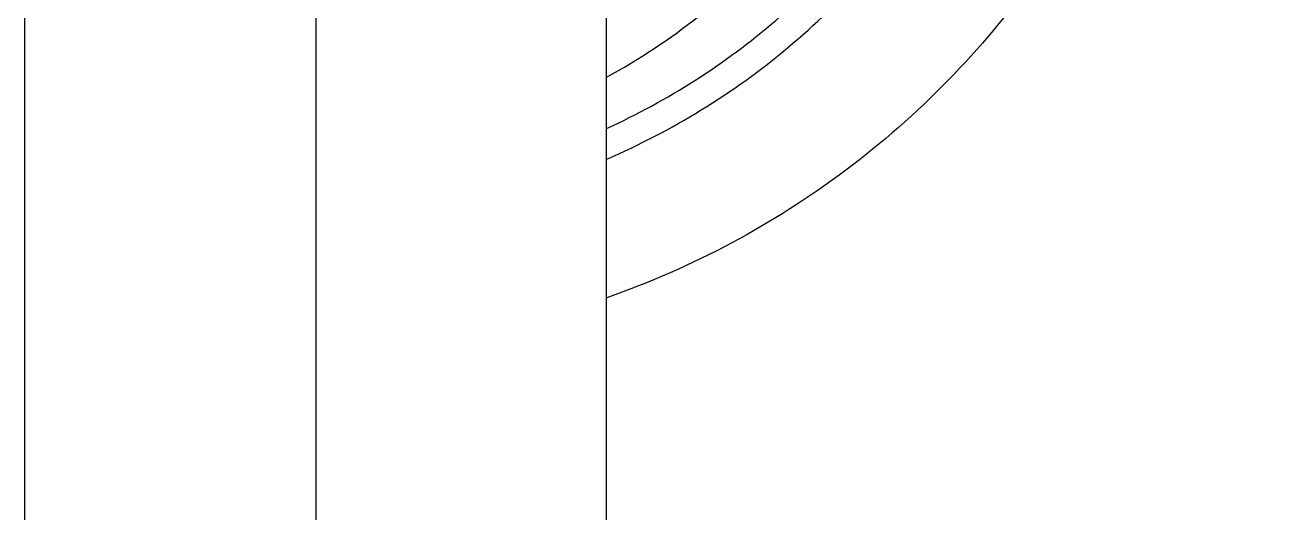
# Model space of a CAD drawing. Header units: millimetres. Extents: x 18456 to 179493, y -203649 to 469211.
# Drawn here: x 110220.13 to 110260.95, y 147454.64 to 147470.56 of the extents above; entities that cross this region are included whole.
import ezdxf

# ---------------------------------------------------------------- set-up
doc = ezdxf.new("R2010")
doc.units = ezdxf.units.MM
doc.layers.add('X-평면도(기본형)$0$FUR', color=6, linetype='Continuous', true_color=0xff00ff)
doc.layers.add('X-평면도(기본형)$0$TIL', color=5, linetype='Continuous', true_color=0x0000ff)

# ---------------------------------------------------------------- blocks, each defined once
blk = doc.blocks.new('X-평면도(기본형)$0$A$C5C7666B6')
at = {"layer": 'X-평면도(기본형)$0$FUR'}
for p, q in [((94.3, 134.855), (499.834, 134.855)), ((94.3, 115.855), (499.834, 115.855))]:
    blk.add_line(p, q, dxfattribs=at)
at = {"layer": 'X-평면도(기본형)$0$FUR', "color": 1, "true_color": 0xff0000}
blk.add_line((600.324, 125.355), (-4.7, 125.355), dxfattribs=at)
at = {"layer": 'X-평면도(기본형)$0$FUR'}
for points, knots in [([(406.149, 134.862), (406.731, 140.973), (409.024, 153.115), (415.727, 170.366), (425.471, 186.097), (437.924, 199.766), (452.663, 210.913), (469.193, 219.156), (486.942, 224.218), (499.208, 225.355), (505.325, 225.355)], [0, 0, 0, 0, 18.415624, 36.824706, 55.223913, 73.611239, 91.986273, 110.35026, 128.705955, 147.057143, 147.057143, 147.057143, 147.057143]), ([(407.984, 134.862), (408.565, 140.842), (410.83, 152.721), (417.417, 169.594), (426.974, 184.977), (439.175, 198.342), (453.609, 209.239), (469.79, 217.297), (487.161, 222.243), (499.165, 223.355), (505.151, 223.355)], [0, 0, 0, 0, 18.024148, 36.041604, 54.04899, 72.044278, 90.027058, 107.998602, 125.961713, 143.92024, 143.92024, 143.92024, 143.92024])]:
    blk.add_open_spline(points, degree=3, knots=knots, dxfattribs=at)
at = {"layer": 'X-평면도(기본형)$0$FUR', "color": 8, "true_color": 0x808080}
for points, knots in [([(412.465, 134.861), (413.043, 140.544), (415.247, 151.828), (421.571, 167.846), (430.704, 182.442), (442.338, 195.117), (456.083, 205.449), (471.478, 213.087), (487.999, 217.776), (499.412, 218.83), (505.104, 218.83)], [0, 0, 0, 0, 17.136555, 34.266821, 51.387695, 68.497328, 85.595364, 102.682998, 119.762829, 136.838426, 136.838426, 136.838426, 136.838426]), ([(413.347, 134.861), (413.925, 140.481), (416.115, 151.639), (422.383, 167.474), (431.425, 181.902), (442.939, 194.431), (456.536, 204.642), (471.763, 212.191), (488.102, 216.824), (499.388, 217.866), (505.017, 217.866)], [0, 0, 0, 0, 16.947784, 33.889198, 50.821122, 67.741691, 84.650551, 101.54891, 118.439395, 135.325608, 135.325608, 135.325608, 135.325608]), ([(504.817, 154.176), (503.342, 154.176), (500.386, 153.946), (496.062, 152.923), (491.945, 151.245), (488.134, 148.951), (484.72, 146.097), (481.783, 142.75), (479.394, 138.99), (478.203, 136.266), (477.716, 134.869)], [0, 0, 0, 0, 4.425789, 8.852229, 13.28025, 17.710348, 22.142897, 26.578045, 31.015687, 35.455487, 35.455487, 35.455487, 35.455487]), ([(482.239, 134.869), (483.154, 136.996), (485.617, 141.007), (490.867, 145.691), (497.233, 148.674), (501.882, 149.355), (504.192, 149.355)], [0, 0, 0, 0, 6.947184, 13.887503, 20.82143, 27.751497, 27.751497, 27.751497, 27.751497]), ([(483.242, 134.864), (484.142, 136.854), (486.525, 140.596), (491.524, 144.954), (497.544, 147.723), (501.927, 148.355), (504.105, 148.355)], [0, 0, 0, 0, 6.551689, 13.09641, 19.634727, 26.169184, 26.169184, 26.169184, 26.169184]), ([(484.913, 134.861), (485.759, 136.433), (487.884, 139.362), (492.114, 142.739), (497.086, 144.87), (500.668, 145.355), (502.449, 145.355)], [0, 0, 0, 0, 5.354234, 10.704077, 16.050065, 21.393775, 21.393775, 21.393775, 21.393775])]:
    blk.add_open_spline(points, degree=3, knots=knots, dxfattribs=at)
blk = doc.blocks.new('X-평면도(기본형)$0$A$C019C01BD')
at = {"layer": 'X-평면도(기본형)$0$FUR', "xscale": -1, "rotation": 90}
blk.add_blockref('X-평면도(기본형)$0$A$C5C7666B6', (198.484, 1200.297), dxfattribs=at)
blk = doc.blocks.new('X-평면도(기본형)$0$BA23502100')
at = {"layer": 'X-평면도(기본형)$0$FUR', "linetype": 'ByBlock', "xscale": -1, "rotation": 90.00000000000001}
blk.add_blockref('X-평면도(기본형)$0$A$C019C01BD', (1700.297, 1973.129), dxfattribs=at)

msp = doc.modelspace()

# ---------------------------------------------------------------- block references
at = {"layer": 'X-평면도(기본형)$0$TIL', "xscale": -1, "rotation": 270}
msp.add_blockref('X-평면도(기본형)$0$BA23502100', (108329.629, 146483.947), dxfattribs=at)

doc.saveas('drawing.dxf')
